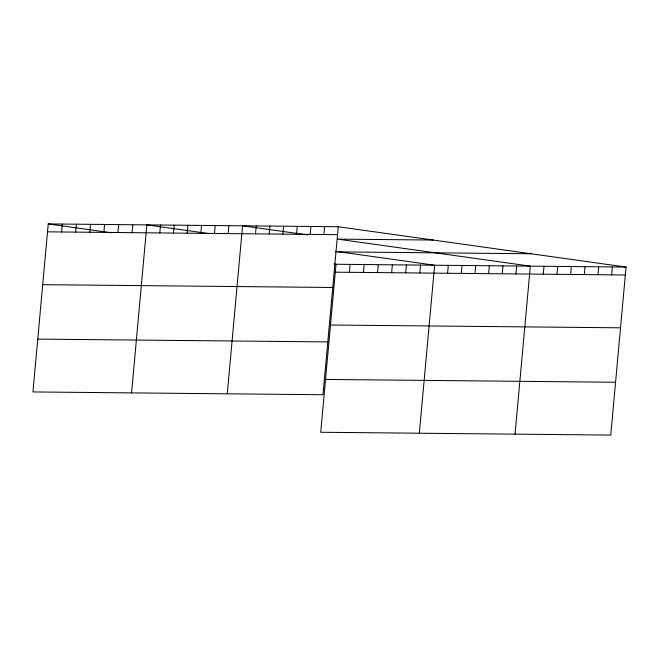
<?xml version="1.0" encoding="UTF-8"?>
<svg xmlns="http://www.w3.org/2000/svg" width="659" height="659" viewBox="0 0 659 659"><rect width="100%" height="100%" fill="white"/><g stroke="black" fill="none" stroke-linecap="round" stroke-linejoin="round"><path stroke-width="0.99" d="M338.273 226.737L48.239 223.92L32.95 391.932L322.984 394.741L338.273 226.737L626.05 267.068L610.761 435.08L320.727 432.263L336.016 264.259L626.05 267.068M61.608 231.976L62.325 224.06M75.694 232.108L76.411 224.192M89.781 232.248L90.505 224.332M103.867 232.388L104.592 224.472M117.953 232.52L118.678 224.604M132.047 232.66L132.764 224.744M131.561 392.888L146.85 224.876L209.175 233.616M159.808 232.924L160.524 225.007M173.474 233.064L174.198 225.139M187.148 233.195L187.873 225.279M200.822 233.327L201.547 225.411M214.496 233.459L215.221 225.543M228.171 233.591L228.887 225.675M227.273 393.818L242.561 225.806L307.852 234.958M255.519 233.854L256.236 225.938M269.185 233.986L269.91 226.07M282.859 234.118L283.584 226.202M296.534 234.25L297.258 226.334M310.208 234.382L310.933 226.465M323.882 234.522L324.599 226.597M349.385 272.307L350.102 264.391M363.471 272.447L364.188 264.531M377.558 272.579L378.274 264.663M391.644 272.719L392.369 264.803M405.73 272.859L406.455 264.934M419.816 272.991L420.541 265.075M419.338 433.218L434.627 265.215L335.588 251.326M447.576 273.263L448.301 265.346M461.251 273.394L461.975 265.478M474.925 273.526L475.65 265.61M488.599 273.658L489.316 265.742M502.273 273.79L502.99 265.874M515.948 273.922L516.664 266.005M515.05 434.149L530.338 266.137L337.532 239.118L433.243 240.041M543.288 274.185L544.013 266.269M556.962 274.317L557.687 266.401M570.636 274.457L571.361 266.541M584.311 274.589L585.027 266.673M597.985 274.721L598.701 266.804M611.659 274.852L612.376 266.936M47.522 231.836L337.556 234.653M335.637 251.862L531.088 253.756M335.291 272.175L625.333 274.984M42.711 284.672L332.746 287.481M330.488 325.002L620.523 327.811M37.761 339.105L327.795 341.914M325.53 379.436L615.572 382.245M48.239 223.92L111.552 232.792M334.039 263.979L336.016 264.259"/></g></svg>
